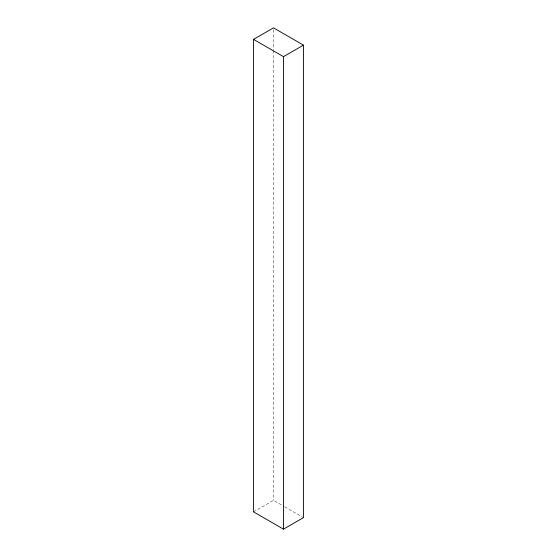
<?xml version="1.0" encoding="UTF-8"?>
<svg xmlns="http://www.w3.org/2000/svg" width="557" height="557" viewBox="0 0 557 557"><rect width="100%" height="100%" fill="white"/><g stroke="black" fill="none" stroke-linecap="round" stroke-linejoin="round"><path stroke-width="0.42" stroke-dasharray="2.79 2.09" d="M253.546 511.862L273.508 500.339L283.986 506.39M284.738 506.821L303.454 517.627M273.508 29.591L273.508 49.601M273.508 50.471L273.508 500.339"/><path stroke-width="0.84" d="M253.546 39.373L273.508 27.85L303.454 45.138L303.454 517.627L283.492 529.15L253.546 511.862L253.546 39.373L283.492 56.661L303.454 45.138M283.492 56.661L283.492 529.15"/></g></svg>
